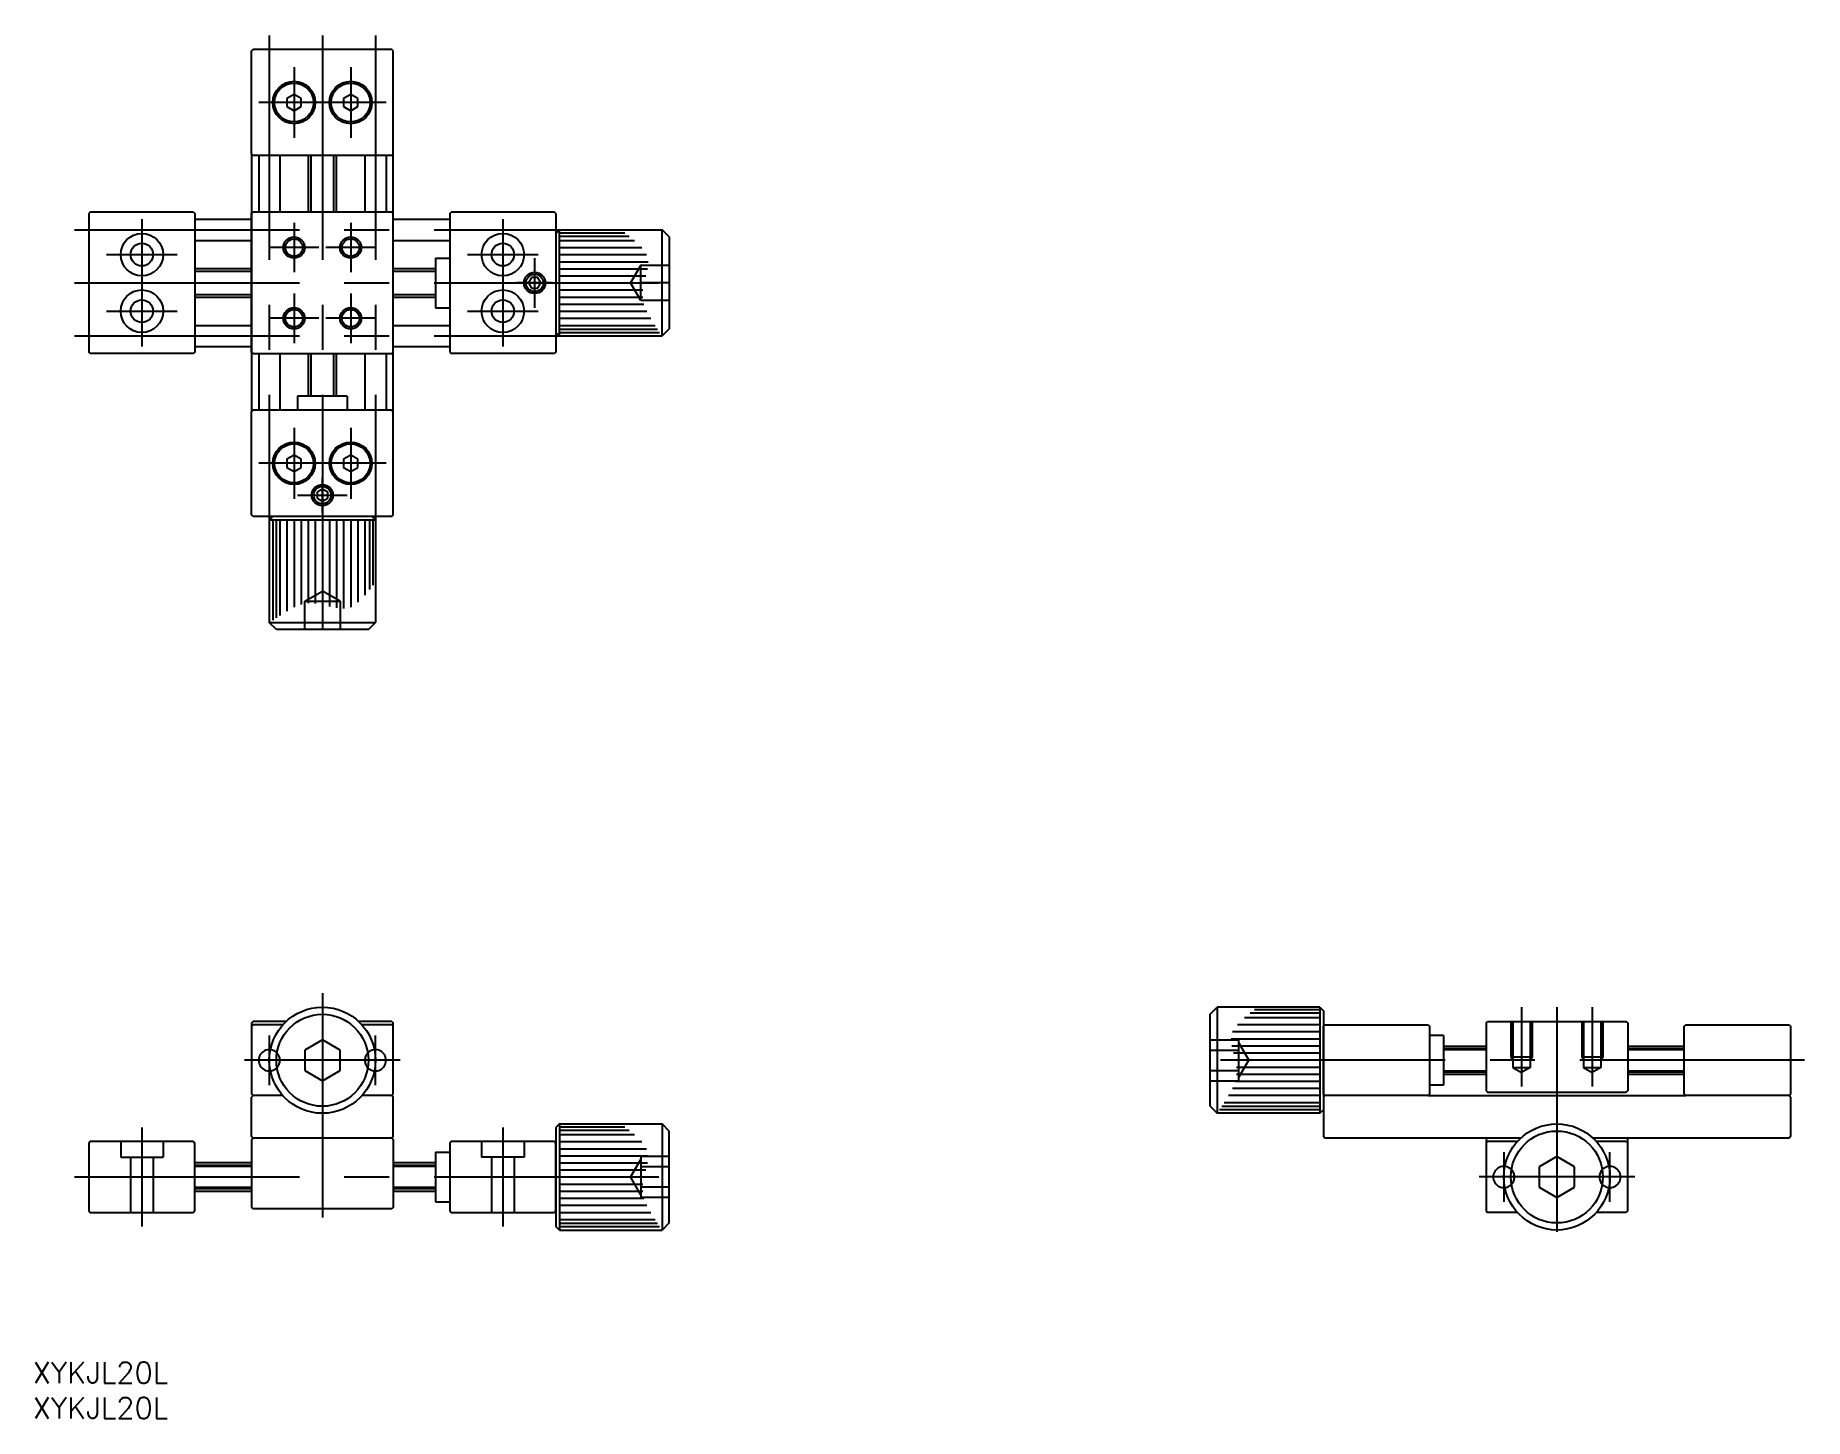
# Model space of a CAD drawing. Extents: x -41 to 209, y -51 to 145.
import ezdxf

# ---------------------------------------------------------------- set-up
doc = ezdxf.new("R2010")
doc.units = 0
doc.linetypes.add('CENTER', pattern=[50.8, 31.75, -6.35, 6.35, -6.35])
doc.linetypes.add('DASHED', pattern=[19.05, 12.7, -6.35])
doc.layers.get('0').update_dxf_attribs({"linetype": 'CONTINUOUS'})
doc.layers.add('CENTER', color=1, linetype='CONTINUOUS')
doc.styles.get("Standard").update_dxf_attribs({"font": 'txt.shx', "height": 3, "bigfont": 'bigfont.shx'})

msp = doc.modelspace()

# ---------------------------------------------------------------- linework, layer by layer
at = {"color": 7, "linetype": 'CONTINUOUS'}
for p, q in [((-9.8, 142.89), (-10, 142.69)), ((-10, 128.09), (-10, 142.69)), ((9.8, 142.89), (-9.8, 142.89)), ((10, 142.69), (9.8, 142.89)), ((10, 128.09), (10, 142.69)), ((-4, 136.54), (-5, 135.96)), ((-5, 135.96), (-5, 134.81)), ((-3, 135.96), (-4, 136.54)), ((-3, 134.81), (-3, 135.96)), ((4, 136.54), (3, 135.96)), ((3, 135.96), (3, 134.81)), ((5, 135.96), (4, 136.54)), ((5, 134.81), (5, 135.96)), ((-5, 134.81), (-4, 134.23)), ((-4, 134.23), (-3, 134.81)), ((3, 134.81), (4, 134.23)), ((4, 134.23), (5, 134.81)), ((-10, 128.09), (-10, 91.69)), ((-10, 128.09), (-9.8, 127.89)), ((9.8, 127.89), (-9.8, 127.89)), ((-9, 127.89), (-9, 119.89)), ((-6, 127.89), (-6, 119.89)), ((-2, 127.89), (-2, 119.89)), ((2, 119.89), (2, 127.89)), ((6, 127.89), (6, 119.89)), ((9, 127.89), (9, 119.89)), ((9.8, 127.89), (10, 128.09)), ((10, 91.69), (10, 128.09)), ((-32.8, 119.89), (-33, 119.69)), ((-33, 119.69), (-33, 100.09)), ((-18.2, 119.89), (-32.8, 119.89)), ((-18.2, 119.89), (-18, 119.69)), ((-18, 119.69), (-18, 100.09)), ((-18, 118.89), (-10, 118.89)), ((-10, 119.69), (-9.8, 119.89)), ((-10, 100.09), (-10, 119.69)), ((9.8, 119.89), (-9.8, 119.89)), ((9.8, 119.89), (10, 119.69)), ((10, 100.09), (10, 119.69)), ((10, 118.89), (18, 118.89)), ((18, 119.69), (18.2, 119.89)), ((18, 119.69), (18, 100.09)), ((32.8, 119.89), (18.2, 119.89)), ((33, 119.69), (32.8, 119.89)), ((33, 119.69), (33, 100.09)), ((-18, 115.89), (-10, 115.89)), ((10, 115.89), (18, 115.89)), ((33.5, 117.39), (33, 116.89)), ((33.5, 102.39), (33.5, 117.39)), ((33.5, 117.39), (48, 117.39)), ((33.5, 116.99), (42.73, 116.99)), ((33.5, 116.52), (43.35, 116.52)), ((33.5, 115.89), (44.12, 115.89)), ((48, 102.39), (48, 117.39)), ((49, 116.39), (48, 117.39)), ((49, 116.39), (49, 103.39)), ((16, 113.39), (16, 106.39)), ((16, 113.39), (18, 113.39)), ((33.5, 114.89), (45.14, 114.89)), ((33.5, 113.89), (45.82, 113.89)), ((33.5, 112.89), (46.03, 112.89)), ((-10, 111.89), (-18, 111.89)), ((16, 111.89), (10, 111.89)), ((29.57, 110.64), (29.13, 109.89)), ((30.43, 110.64), (29.57, 110.64)), ((30.87, 109.89), (30.43, 110.64)), ((33.5, 111.89), (45.94, 111.89)), ((33.5, 110.89), (45.72, 110.89)), ((-18, 107.89), (-10, 107.89)), ((10, 107.89), (16, 107.89)), ((29.13, 109.89), (29.57, 109.14)), ((29.57, 109.14), (30.43, 109.14)), ((30.43, 109.14), (30.87, 109.89)), ((33.5, 108.89), (45.29, 108.89)), ((33.5, 107.89), (45.26, 107.89)), ((16, 106.39), (18, 106.39)), ((33.5, 106.89), (45.44, 106.89)), ((33.5, 105.89), (45.86, 105.89)), ((-18, 103.89), (-10, 103.89)), ((10, 103.89), (18, 103.89)), ((33.5, 102.39), (33, 102.89)), ((33.5, 104.89), (46.4, 104.89)), ((33.5, 103.89), (47.01, 103.89)), ((33.5, 103.35), (47.35, 103.35)), ((33.5, 102.89), (47.66, 102.89)), ((49, 103.39), (48, 102.39)), ((-32.8, 99.89), (-33, 100.09)), ((-18, 100.09), (-18.2, 99.89)), ((-18, 100.89), (-10, 100.89)), ((-9.8, 99.89), (-10, 100.09)), ((10, 100.09), (9.8, 99.89)), ((10, 100.89), (18, 100.89)), ((18, 100.09), (18.2, 99.89)), ((33, 100.09), (32.8, 99.89)), ((33.5, 102.39), (48, 102.39)), ((-18.2, 99.89), (-32.8, 99.89)), ((-9.8, 99.89), (9.8, 99.89)), ((-9, 99.89), (-9, 91.89)), ((-6, 99.89), (-6, 91.89)), ((-2, 99.89), (-2, 93.89)), ((2, 93.89), (2, 99.89)), ((6, 99.89), (6, 91.89)), ((9, 99.89), (9, 91.89)), ((32.8, 99.89), (18.2, 99.89)), ((3.5, 93.89), (-3.5, 93.89)), ((-3.5, 93.89), (-3.5, 91.89)), ((3.5, 93.89), (3.5, 91.89)), ((-9.8, 91.89), (-10, 91.69)), ((-10, 77.09), (-10, 91.69)), ((9.8, 91.89), (-9.8, 91.89)), ((9.8, 91.89), (10, 91.69)), ((10, 77.09), (10, 91.69)), ((-4, 85.54), (-5, 84.96)), ((-3, 84.96), (-4, 85.54)), ((4, 85.54), (3, 84.96)), ((5, 84.96), (4, 85.54)), ((-5, 84.96), (-5, 83.81)), ((-5, 83.81), (-4, 83.23)), ((-4, 83.23), (-3, 83.81)), ((-3, 83.81), (-3, 84.96)), ((3, 84.96), (3, 83.81)), ((3, 83.81), (4, 83.23)), ((4, 83.23), (5, 83.81)), ((5, 83.81), (5, 84.96)), ((0, 80.75), (-0.75, 80.32)), ((-0.75, 80.32), (-0.75, 79.45)), ((0.75, 80.32), (0, 80.75)), ((0.75, 79.45), (0.75, 80.32)), ((-0.75, 79.45), (0, 79.02)), ((0, 79.02), (0.75, 79.45)), ((-9.8, 76.89), (-10, 77.09)), ((9.8, 76.89), (-9.8, 76.89)), ((-7.5, 76.39), (-7, 76.89)), ((-7.5, 76.39), (7.5, 76.39)), ((-7.5, 76.39), (-7.5, 61.89)), ((-7, 76.39), (-7, 62.23)), ((-6.54, 76.39), (-6.54, 62.53)), ((-6, 76.39), (-6, 62.88)), ((-5, 76.39), (-5, 63.49)), ((-4, 76.39), (-4, 64.03)), ((-3, 76.39), (-3, 64.45)), ((-2, 76.39), (-2, 64.63)), ((-1, 76.39), (-1, 64.59)), ((1, 76.39), (1, 64.17)), ((2, 76.39), (2, 63.95)), ((3, 76.39), (3, 63.86)), ((4, 76.39), (4, 64.07)), ((5, 76.39), (5, 64.75)), ((6, 76.39), (6, 65.77)), ((6.64, 76.39), (6.64, 66.54)), ((7.5, 76.39), (7, 76.89)), ((7.11, 76.39), (7.11, 67.16)), ((7.5, 76.39), (7.5, 61.89)), ((10, 77.09), (9.8, 76.89)), ((-7.5, 61.89), (7.5, 61.89)), ((-6.5, 60.89), (-7.5, 61.89)), ((6.5, 60.89), (-6.5, 60.89)), ((6.5, 60.89), (7.5, 61.89)), ((125.44, 6.5), (126.44, 7.5)), ((126.44, 7.5), (126.44, -7.5)), ((140.94, 7.5), (126.44, 7.5)), ((140.94, 7.5), (141.44, 7)), ((140.94, 7.5), (140.94, -7.5)), ((-9.8, 5.5), (-10, 5.3)), ((-10, 5.3), (-10, -4.8)), ((-9.8, 5), (-10, 4.8)), ((-5.1, 5.5), (-9.8, 5.5)), ((-5.59, 5), (-9.8, 5)), ((9.8, 5.5), (5.1, 5.5)), ((9.8, 5), (5.59, 5)), ((9.8, 5.5), (10, 5.3)), ((9.8, 5), (10, 4.8)), ((10, -4.8), (10, 5.3)), ((125.44, -6.5), (125.44, 6.5)), ((140.94, 5), (129.3, 5)), ((140.94, 6), (130.32, 6)), ((140.94, 6.64), (131.1, 6.64)), ((140.94, 7.11), (131.72, 7.11)), ((141.44, 7), (141.44, -7)), ((141.64, 5), (141.44, 4.8)), ((141.64, 5), (156.24, 5)), ((156.24, 5), (156.44, 4.8)), ((164.44, 5.3), (164.64, 5.5)), ((164.44, 5.3), (164.44, -4.3)), ((164.64, 5.5), (184.24, 5.5)), ((184.44, 5.3), (184.24, 5.5)), ((184.44, 5.3), (184.44, -4.3)), ((192.64, 5), (192.44, 4.8)), ((192.64, 5), (207.24, 5)), ((207.24, 5), (207.44, 4.8)), ((0, 2.89), (-2.5, 1.44)), ((2.5, 1.44), (0, 2.89)), ((140.94, 3), (128.42, 3)), ((140.94, 4), (128.62, 4)), ((141.44, -4.8), (141.44, 4.8)), ((156.44, 4.8), (156.44, -4.8)), ((158.44, 3.5), (156.44, 3.5)), ((158.44, 3.5), (158.44, -3.5)), ((192.44, -4.8), (192.44, 4.8)), ((207.44, 4.8), (207.44, -4.8)), ((-2.5, 1.44), (-2.5, -1.44)), ((2.5, -1.44), (2.5, 1.44)), ((140.94, 2), (128.5, 2)), ((140.94, 1), (128.73, 1)), ((158.44, 2), (164.44, 2)), ((158.44, 1.5), (164.44, 1.5)), ((184.44, 2), (192.44, 2)), ((184.44, 1.5), (192.44, 1.5)), ((-2.5, -1.44), (0, -2.89)), ((0, -2.89), (2.5, -1.44)), ((140.94, -1), (129.15, -1)), ((140.94, -2), (129.19, -2)), ((158.44, -1.5), (164.44, -1.5)), ((164.44, -2), (158.44, -2)), ((184.44, -1.5), (192.44, -1.5)), ((192.44, -2), (184.44, -2)), ((-10, -4.8), (-9.8, -5)), ((9.8, -5), (10, -4.8)), ((140.94, -4), (128.58, -4)), ((140.94, -3), (129, -3)), ((141.44, -4.8), (141.64, -5)), ((156.44, -4.8), (156.24, -5)), ((158.44, -3.5), (156.44, -3.5)), ((164.44, -4.3), (164.64, -4.5)), ((164.64, -4.5), (184.24, -4.5)), ((184.24, -4.5), (184.44, -4.3)), ((192.44, -4.8), (192.64, -5)), ((207.44, -4.8), (207.24, -5)), ((-9.8, -5), (-10, -5.2)), ((-10, -10.8), (-10, -5.2)), ((-5.59, -5), (-9.8, -5)), ((9.8, -5), (5.59, -5)), ((10, -5.2), (9.8, -5)), ((10, -10.8), (10, -5.2)), ((125.44, -6.5), (126.44, -7.5)), ((140.94, -7), (126.78, -7)), ((140.94, -6.54), (127.09, -6.54)), ((140.94, -6), (127.44, -6)), ((140.94, -5), (128.04, -5)), ((140.94, -7.5), (141.44, -7)), ((141.64, -5), (141.44, -5.2)), ((141.44, -5.2), (141.44, -10.8)), ((156.24, -5), (141.64, -5)), ((156.24, -5), (192.64, -5)), ((207.24, -5), (192.64, -5)), ((207.44, -5.2), (207.24, -5)), ((207.44, -5.2), (207.44, -10.8)), ((33.5, -9), (33, -9.5)), ((33, -9.5), (33, -23.5)), ((33.5, -9), (33.5, -24)), ((33.5, -9), (48, -9)), ((33.5, -9.39), (42.73, -9.39)), ((33.5, -9.86), (43.35, -9.86)), ((48, -9), (48, -24)), ((49, -10), (48, -9)), ((140.94, -7.5), (126.44, -7.5)), ((-32.8, -11.5), (-33, -11.7)), ((-33, -11.7), (-33, -21.3)), ((-18.2, -11.5), (-32.8, -11.5)), ((-18.2, -11.5), (-18, -11.7)), ((-18, -21.3), (-18, -11.7)), ((-9.8, -11), (-10, -10.8)), ((-9.8, -11), (-10, -11.2)), ((-10, -11.2), (-10, -20.8)), ((9.8, -11), (-9.8, -11)), ((10, -10.8), (9.8, -11)), ((9.8, -11), (10, -11.2)), ((10, -11.2), (10, -20.8)), ((18.2, -11.5), (18, -11.7)), ((18, -11.7), (18, -21.3)), ((32.8, -11.5), (18.2, -11.5)), ((32.8, -11.5), (33, -11.7)), ((33, -21.3), (33, -11.7)), ((33.5, -10.5), (44.12, -10.5)), ((33.5, -11.5), (45.14, -11.5)), ((49, -23), (49, -10)), ((141.64, -11), (141.44, -10.8)), ((169.34, -11), (141.64, -11)), ((164.64, -11), (164.44, -11.2)), ((164.44, -11.2), (164.44, -21.3)), ((164.64, -11.5), (164.44, -11.7)), ((169.34, -11), (164.64, -11)), ((168.85, -11.5), (164.64, -11.5)), ((207.24, -11), (179.54, -11)), ((184.24, -11), (179.54, -11)), ((184.24, -11.5), (180.03, -11.5)), ((184.24, -11), (184.44, -11.2)), ((184.24, -11.5), (184.44, -11.7)), ((184.44, -21.3), (184.44, -11.2)), ((207.44, -10.8), (207.24, -11)), ((-10, -14.5), (-18, -14.5)), ((16, -14.5), (10, -14.5)), ((16, -13), (16, -20)), ((16, -13), (18, -13)), ((33.5, -12.5), (45.82, -12.5)), ((33.5, -13.5), (46.03, -13.5)), ((33.5, -14.5), (45.94, -14.5)), ((174.44, -13.61), (171.94, -15.06)), ((176.94, -15.06), (174.44, -13.61)), ((-10, -15), (-18, -15)), ((16, -15), (10, -15)), ((33.5, -15.5), (45.72, -15.5)), ((171.94, -15.06), (171.94, -17.94)), ((176.94, -17.94), (176.94, -15.06)), ((-10, -18), (-18, -18)), ((-18, -18.5), (-10, -18.5)), ((16, -18), (10, -18)), ((10, -18.5), (16, -18.5)), ((33.5, -17.5), (45.29, -17.5)), ((33.5, -18.5), (45.26, -18.5)), ((33.5, -19.5), (45.44, -19.5)), ((171.94, -17.94), (174.44, -19.39)), ((174.44, -19.39), (176.94, -17.94)), ((-33, -21.3), (-32.8, -21.5)), ((-32.8, -21.5), (-18.2, -21.5)), ((-18, -21.3), (-18.2, -21.5)), ((-10, -20.8), (-9.8, -21)), ((9.8, -21), (-9.8, -21)), ((10, -20.8), (9.8, -21)), ((16, -20), (18, -20)), ((18, -21.3), (18.2, -21.5)), ((18.2, -21.5), (32.8, -21.5)), ((33, -21.3), (32.8, -21.5)), ((33.5, -20.5), (45.86, -20.5)), ((33.5, -21.5), (46.4, -21.5)), ((164.44, -21.3), (164.64, -21.5)), ((168.85, -21.5), (164.64, -21.5)), ((184.24, -21.5), (180.03, -21.5)), ((184.44, -21.3), (184.24, -21.5)), ((33.5, -24), (33, -23.5)), ((33.5, -22.5), (47.01, -22.5)), ((33.5, -23.04), (47.35, -23.04)), ((33.5, -23.5), (47.66, -23.5)), ((33.5, -24), (48, -24)), ((49, -23), (48, -24))]:
    msp.add_line(p, q, dxfattribs=at)
at = {"color": 3, "linetype": 'CONTINUOUS'}
for p, q in [((-1.62, 127.89), (-1.62, 119.89)), ((1.62, 119.89), (1.62, 127.89)), ((-10, 111.51), (-18, 111.51)), ((16, 111.51), (10, 111.51)), ((-18, 108.26), (-10, 108.26)), ((10, 108.26), (16, 108.26)), ((-1.62, 99.89), (-1.62, 93.89)), ((1.62, 93.89), (1.62, 99.89)), ((164.44, 1.62), (158.44, 1.62)), ((192.44, 1.62), (184.44, 1.62)), ((158.44, -1.62), (164.44, -1.62)), ((184.44, -1.62), (192.44, -1.62)), ((-10, -14.88), (-18, -14.88)), ((16, -14.88), (10, -14.88)), ((-18, -18.12), (-10, -18.12)), ((10, -18.12), (16, -18.12))]:
    msp.add_line(p, q, dxfattribs=at)
at = {"color": 3, "linetype": 'DASHED'}
for p, q in [((45, 112.39), (43.56, 109.89)), ((45, 107.39), (45, 112.39)), ((45, 112.39), (49, 112.39)), ((45, 107.39), (43.56, 109.89)), ((49, 109.89), (45, 109.89)), ((49, 107.39), (45, 107.39)), ((-2.5, 64.89), (0, 66.33)), ((2.5, 64.89), (0, 66.33)), ((-2.5, 64.89), (2.5, 64.89)), ((-2.5, 60.89), (-2.5, 64.89)), ((0, 64.89), (0, 60.89)), ((2.5, 64.89), (2.5, 60.89)), ((167.94, 5.5), (167.94, 0.5)), ((168.21, 5.5), (168.21, -1)), ((170.67, 5.5), (170.67, -1)), ((170.94, 5.5), (170.94, 0.5)), ((177.94, 5.5), (177.94, 0.5)), ((178.21, 5.5), (178.21, -1)), ((180.67, 5.5), (180.67, -1)), ((180.94, 5.5), (180.94, 0.5)), ((125.44, 2.89), (129.44, 2.89)), ((129.44, 2.89), (129.44, -2.89)), ((129.44, 2.5), (130.89, 0)), ((125.44, 1.44), (129.44, 1.44)), ((129.44, -2.5), (130.89, 0)), ((167.94, 0.5), (170.94, 0.5)), ((167.94, 0.5), (168.21, 0.03)), ((170.94, 0.5), (170.67, 0.03)), ((177.94, 0.5), (180.94, 0.5)), ((177.94, 0.5), (178.21, 0.03)), ((180.94, 0.5), (180.67, 0.03)), ((125.44, -1.44), (129.44, -1.44)), ((168.21, -1), (170.67, -1)), ((168.21, -1), (169.44, -1.71)), ((170.67, -1), (169.44, -1.71)), ((178.21, -1), (180.67, -1)), ((178.21, -1), (179.44, -1.71)), ((180.67, -1), (179.44, -1.71)), ((125.44, -2.89), (129.44, -2.89)), ((-28.5, -11.5), (-28.5, -13.7)), ((-22.5, -11.5), (-22.5, -13.7)), ((22.5, -11.5), (22.5, -13.7)), ((28.5, -11.5), (28.5, -13.7)), ((-28.5, -13.7), (-22.5, -13.7)), ((-27.1, -13.7), (-27.1, -21.5)), ((-23.9, -13.7), (-23.9, -21.5)), ((28.5, -13.7), (22.5, -13.7)), ((23.9, -13.7), (23.9, -21.5)), ((27.1, -13.7), (27.1, -21.5)), ((45, -14), (43.56, -16.5)), ((45, -13.61), (45, -19.39)), ((49, -13.61), (45, -13.61)), ((45, -19), (43.56, -16.5)), ((49, -15.06), (45, -15.06)), ((49, -17.94), (45, -17.94)), ((49, -19.39), (45, -19.39))]:
    msp.add_line(p, q, dxfattribs=at)
at = {"color": 7, "linetype": 'CONTINUOUS'}
for centre, radius in [((-4, 135.39), 3), ((-4, 135.39), 2.75), ((4, 135.39), 3), ((4, 135.39), 2.75), ((-25.5, 113.89), 3), ((-25.5, 113.89), 1.6), ((-4, 114.89), 1.23), ((4, 114.89), 1.23), ((25.5, 113.89), 3), ((25.5, 113.89), 1.6), ((30, 109.89), 1.23), ((-25.5, 105.89), 3), ((25.5, 105.89), 3), ((-25.5, 105.89), 1.6), ((-4, 104.89), 1.23), ((4, 104.89), 1.23), ((25.5, 105.89), 1.6), ((-4, 84.39), 3), ((-4, 84.39), 2.75), ((4, 84.39), 3), ((4, 84.39), 2.75), ((0, 79.89), 1.23), ((0, 0), 7.5), ((0, 0), 6.5), ((174.44, -16.5), 7.5), ((174.44, -16.5), 6.5)]:
    msp.add_circle(centre, radius, dxfattribs=at)
at = {"color": 3, "linetype": 'CONTINUOUS'}
for centre in [(-4, 114.89), (4, 114.89), (30, 109.89), (-4, 104.89), (4, 104.89), (0, 79.89)]:
    msp.add_circle(centre, 1.5, dxfattribs=at)
at = {"color": 7, "linetype": 'CONTINUOUS'}
for centre, start, end in [((-7.5, 0), 84.2608, 275.7392), ((7.5, 0), 264.2608, 95.7392), ((166.94, -16.5), 84.2608, 275.7392), ((181.94, -16.5), 264.2608, 95.7392)]:
    msp.add_arc(centre, 1.5, start, end, dxfattribs=at)
at = {"color": 3, "linetype": 'DASHED'}
for centre, start, end in [((-7.5, 0), 275.7392, 84.2608), ((7.5, 0), 95.7392, 264.2608), ((166.94, -16.5), 275.7392, 84.2608), ((181.94, -16.5), 95.7392, 264.2608)]:
    msp.add_arc(centre, 1.5, start, end, dxfattribs=at)
at = {"layer": 'CENTER', "color": 1, "linetype": 'CENTER'}
for p, q in [((-7.5, 144.89), (-7.5, 74.89)), ((0, 144.89), (0, 58.89)), ((7.5, 144.89), (7.5, 74.89)), ((-4, 140.39), (-4, 130.39)), ((4, 140.39), (4, 130.39)), ((9, 135.39), (-9, 135.39)), ((-25.5, 118.89), (-25.5, 100.89)), ((-4, 118.39), (-4, 111.39)), ((4, 118.39), (4, 111.39)), ((25.5, 118.89), (25.5, 100.89)), ((-35, 117.39), (35, 117.39)), ((-30.5, 113.89), (-20.5, 113.89)), ((-0.5, 114.89), (-7.5, 114.89)), ((7.5, 114.89), (0.5, 114.89)), ((20.5, 113.89), (30.5, 113.89)), ((30, 106.39), (30, 113.39)), ((-35, 109.89), (51, 109.89)), ((-4, 108.39), (-4, 101.39)), ((4, 108.39), (4, 101.39)), ((32.5, 109.89), (27.5, 109.89)), ((-30.5, 105.89), (-20.5, 105.89)), ((20.5, 105.89), (30.5, 105.89)), ((-0.5, 104.89), (-7.5, 104.89)), ((7.5, 104.89), (0.5, 104.89)), ((-35, 102.39), (35, 102.39)), ((-4, 89.39), (-4, 79.39)), ((4, 89.39), (4, 79.39)), ((9, 84.39), (-9, 84.39)), ((0, 77.39), (0, 82.39)), ((-3.5, 79.89), (3.5, 79.89)), ((0, 9.5), (0, -23)), ((169.44, 7.5), (169.44, -3.71)), ((174.44, 7.5), (174.44, -26)), ((179.44, 7.5), (179.44, -3.71)), ((-7.5, 3.5), (-7.5, -3.5)), ((7.5, -3.5), (7.5, 3.5)), ((11, 0), (-11, 0)), ((209.44, 0), (123.44, 0)), ((-25.5, -9.5), (-25.5, -23.5)), ((25.5, -9.5), (25.5, -23.5)), ((166.94, -13), (166.94, -20)), ((181.94, -20), (181.94, -13)), ((-35, -16.5), (51, -16.5)), ((185.44, -16.5), (163.44, -16.5))]:
    msp.add_line(p, q, dxfattribs=at)

# ---------------------------------------------------------------- texts
at = {"color": 7, "linetype": 'CONTINUOUS'}
for p in [(-40.94, -45.66), (-40.94, -50.66)]:
    msp.add_text('XYKJL20L', height=3, dxfattribs=at).set_placement(p)

doc.saveas('drawing.dxf')
